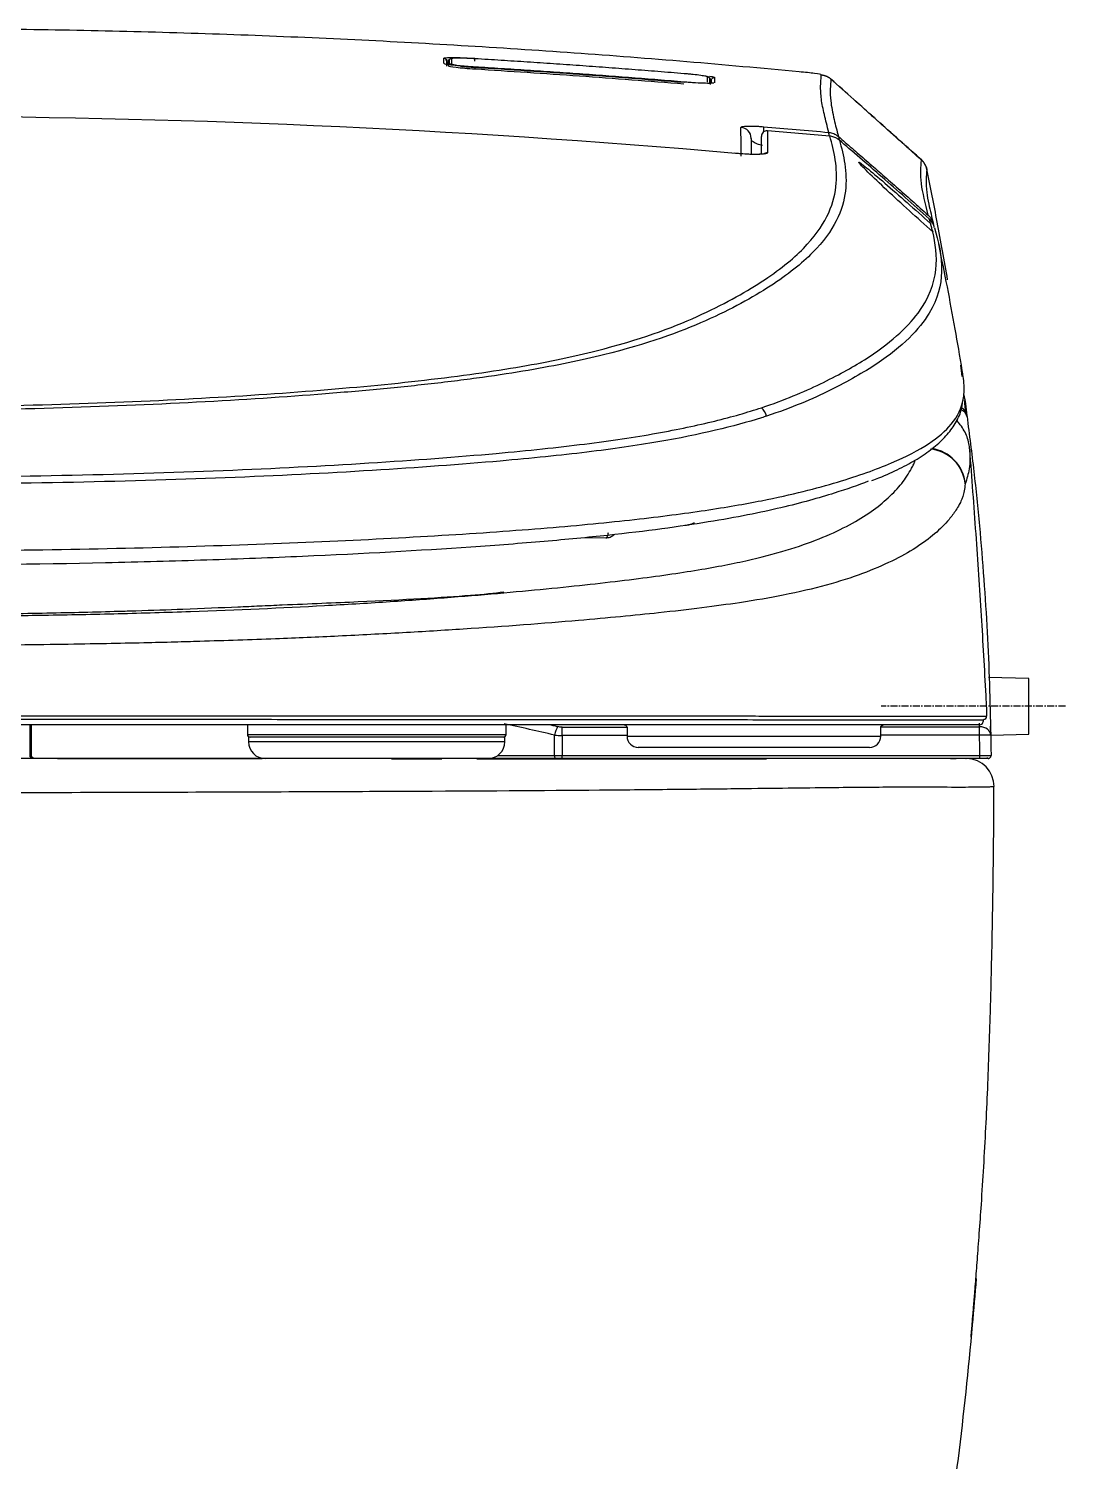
# Model space of a CAD drawing. Header units: millimetres. Extents: x -8699 to 14519, y -2727 to 7848.
# Drawn here: x 2620.3 to 2805.5, y 1058.7 to 1314.5 of the extents above; entities that cross this region are included whole.
import ezdxf

# ---------------------------------------------------------------- set-up
doc = ezdxf.new("R2010")
doc.units = ezdxf.units.MM
doc.linetypes.add('CENTER', pattern=[2, 1.25, -0.25, 0.25, -0.25])
doc.layers.add('1', color=7, linetype='Continuous', true_color=0xffffff)

msp = doc.modelspace()

# ---------------------------------------------------------------- linework, layer by layer
at = {"layer": '1', "color": 7, "linetype": 'Continuous'}
for p, q in [((2694.98, 1309.05), (2694.98, 1308.76)), ((2695.13, 1308.12), (2695.13, 1308.51)), ((2742.26, 1304.76), (2742.26, 1305.19)), ((2719.68, 1223.63), (2723.46, 1223.62)), ((2799.01, 1198.48), (2791.78, 1198.67)), ((2799.01, 1188.53), (2799.01, 1198.48)), ((2620.6, 1184.7), (2620.6, 1190.2)), ((2659.41, 1190.2), (2659.41, 1188.5)), ((2705.61, 1188.5), (2705.61, 1190.2)), ((2727.23, 1189.7), (2727.23, 1188.18)), ((2772.54, 1188.18), (2772.54, 1189.7)), ((2659.61, 1188), (2659.61, 1187.18)), ((2705.41, 1188), (2659.61, 1188)), ((2705.41, 1187.18), (2705.41, 1188)), ((2792.18, 1188.35), (2799.01, 1188.53)), ((2770.54, 1186.18), (2729.23, 1186.18)), ((2626.97, 1184.2), (2622.5, 1184.2)), ((2625.5, 1184.2), (2624.71, 1184.2)), ((2635.45, 1184.2), (2625.5, 1184.2)), ((2625.5, 1184.2), (2626.47, 1184.2)), ((2626.47, 1184.2), (2662.08, 1184.2)), ((2626.99, 1184.2), (2626.97, 1184.2)), ((2628.22, 1184.2), (2628.43, 1184.2)), ((2630.21, 1184.2), (2628.22, 1184.2)), ((2628.43, 1184.2), (2630.42, 1184.2)), ((2630.42, 1184.2), (2630.21, 1184.2)), ((2635.38, 1184.2), (2637.37, 1184.2)), ((2635.38, 1184.2), (2635.38, 1184.2)), ((2635.38, 1184.2), (2635.45, 1184.2)), ((2637.44, 1184.2), (2637.37, 1184.2)), ((2637.37, 1184.2), (2637.37, 1184.2)), ((2649.37, 1184.2), (2637.44, 1184.2)), ((2637.44, 1184.2), (2637.44, 1184.2)), ((2642.15, 1184.2), (2640.16, 1184.2)), ((2640.16, 1184.2), (2640.37, 1184.2)), ((2640.37, 1184.2), (2642.36, 1184.2)), ((2642.36, 1184.2), (2642.15, 1184.2)), ((2650.66, 1184.2), (2648.67, 1184.2)), ((2648.67, 1184.2), (2648.88, 1184.2)), ((2648.88, 1184.2), (2650.87, 1184.2)), ((2649.31, 1184.2), (2651.29, 1184.2)), ((2649.31, 1184.2), (2649.31, 1184.2)), ((2649.31, 1184.2), (2649.37, 1184.2)), ((2650.87, 1184.2), (2650.66, 1184.2)), ((2651.36, 1184.2), (2651.29, 1184.2)), ((2651.29, 1184.2), (2651.29, 1184.2)), ((2659.65, 1184.2), (2651.36, 1184.2)), ((2651.36, 1184.2), (2651.36, 1184.2)), ((2659.48, 1184.2), (2657.8, 1184.2)), ((2657.8, 1184.2), (2658.01, 1184.2)), ((2658.01, 1184.2), (2660, 1184.2)), ((2660, 1184.2), (2659.48, 1184.2)), ((2659.65, 1184.2), (2662.08, 1184.2)), ((2662.24, 1184.2), (2660.33, 1184.2)), ((2687.14, 1184.1), (2685.14, 1184.1)), ((2694.14, 1184.1), (2687.14, 1184.1)), ((2750.14, 1184.1), (2700.39, 1184.1)), ((2716.15, 1184.2), (2702.78, 1184.2)), ((2790.23, 1184.2), (2715.61, 1184.2)), ((2788.22, 1184.2), (2716.15, 1184.2)), ((2752.14, 1184.1), (2750.14, 1184.1)), ((2791.43, 1184.2), (2788.22, 1184.2))]:
    msp.add_line(p, q, dxfattribs=at)
at = {"layer": '1', "color": 8, "linetype": 'Continuous'}
for p, q in [((2695.3, 1308.85), (2695.3, 1307.9)), ((2742.14, 1304.56), (2742.14, 1305.51)), ((2620.79, 1190.2), (2620.79, 1184.7)), ((2715.62, 1189.79), (2727.22, 1189.8)), ((2772.56, 1189.85), (2790.18, 1189.86)), ((2659.41, 1188.5), (2705.61, 1188.5)), ((2705.41, 1187.18), (2659.61, 1187.18)), ((2727.23, 1188.3), (2715.62, 1188.29)), ((2727.23, 1188.18), (2772.54, 1188.18)), ((2790.18, 1188.36), (2772.54, 1188.34)), ((2620.6, 1184.7), (2620.79, 1184.7)), ((2704.12, 1184.71), (2714.28, 1184.71)), ((2715.61, 1184.71), (2790.23, 1184.71)), ((2622.5, 1184.2), (2622.5, 1184.2)), ((2626.97, 1184.2), (2626.97, 1184.2))]:
    msp.add_line(p, q, dxfattribs=at)
at = {"layer": '1', "color": 7, "linetype": 'Continuous', "extrusion": (0, 0, -1)}
for centre, start, end in [((-2726.73, 1189.7), 90, 180), ((-2773.04, 1189.7), 0, 90)]:
    msp.add_arc(centre, 0.5, start, end, dxfattribs=at)
at = {"layer": '1', "color": 7, "linetype": 'Continuous'}
for centre, radius, start, end in [((2659.91, 1188.5), 0.5, 180, 270), ((2662.61, 1187.18), 3, 180, 270), ((2702.41, 1187.18), 3, 270, 0), ((2705.11, 1188.5), 0.5, 270, 0), ((2729.23, 1188.18), 2, 180, 270), ((2770.54, 1188.18), 2, 270, 0)]:
    msp.add_arc(centre, radius, start, end, dxfattribs=at)
at = {"layer": '1', "color": 7, "linetype": 'Continuous', "extrusion": (5.52999e-06, 0, 1)}
msp.add_arc((2787.77, 1179.2, 0.01), 5, 359.7139, 88.5637, dxfattribs=at)
at = {"layer": '1', "color": 7, "linetype": 'Continuous'}
for centre, major_axis, ratio, start_param, end_param in [((2694.48, 1308.75), (0.498, 0.05), 0.998498, 6.183663, 7.697316), ((2699.98, 1308.72), (-0.03, -0.499), 0.004927, 3.194455, 4.71239), ((2747.39, 1294.91), (-2, -0.02), 0.996638, 3.140477, 4.613313), ((2752.21, 1295.29), (1, 0), 0.997777, 1.480567, 3.141593), ((2751.42, 1295.03), (0.17, 1.99), 0.077848, 5.291413, 6.202587), ((2763.06, 1294.01), (0.18, 1.99), 0.076154, 5.457656, 6.202841), ((2763.62, 1293.77), (1.3, 1.52), 0.471674, 5.668058, 6.228943), ((2595.62, 836.18), (443.55, 0), 0.827876, 1.298708, 1.302292), ((2790.09, 1191), (0, 0.8), 0.999695, 3.141593, 4.796082), ((2790.93, 1191.7), (0, 0.5), 0.999682, 3.141593, 4.79615), ((2791.73, 1184.7), (0, -0.5), 0.999998, 0.984658, 1.581858), ((2791.73, 1184.7), (0, -0.5), 0.999998, 0, 0.345067)]:
    msp.add_ellipse(centre, major_axis=major_axis, ratio=ratio, start_param=start_param, end_param=end_param, dxfattribs=at)
at = {"layer": '1', "color": 8, "linetype": 'Continuous'}
for centre, major_axis, ratio, start_param, end_param in [((2752.21, 1291.35), (-1, 0), 0.996949, 4.622245, 5.338396), ((2749.4, 1244.57), (-0.95, 2.85), 0.951883, 4.666015, 5.264382), ((2785.96, 1245.01), (1.98, 0.27), 0.767498, 0.005108, 0.980863), ((2785.94, 1245.13), (1.99, 0.2), 0.996329, 0.037766, 0.924983), ((2780.65, 1232.63), (6.95, -0.8), 0.98098, 0.204124, 1.571326), ((2780.65, 1232.63), (6.55, -2.47), 0.995853, 0.447275, 1.787462), ((2714.82, 1188.34), (-0.45, -1.95), 0.262355, 3.863487, 4.755034), ((2715.62, 1188.25), (0, 2), 0.001161, 4.729804, 5.591727), ((2790.18, 1188.32), (2, 0.04), 0.770266, 6.282543, 7.840039), ((2790.18, 1188.32), (0, -2), 0.001161, 1.588211, 2.450135), ((2790.18, 1188.32), (2, 0.04), 0.017392, 6.282776, 7.852531), ((2714.41, 1184.7), (0, 0.5), 0.265044, 1.553343, 3.141593), ((2715.61, 1184.7), (0, 0.5), 0.001144, 3.141593, 4.729805), ((2790.23, 1184.7), (0, 0.5), 0.001144, 3.141593, 4.729805), ((2621.1, 1184.4), (0, -0.2), 0.05685, 4.712389, 6.283185)]:
    msp.add_ellipse(centre, major_axis=major_axis, ratio=ratio, start_param=start_param, end_param=end_param, dxfattribs=at)
at = {"layer": '1', "color": 7, "linetype": 'Continuous'}
for points, degree, knots in [([(2757.95, 1306.81), (2751.27, 1307.43), (2737.88, 1308.65), (2717.76, 1310.19), (2697.56, 1311.52), (2677.3, 1312.61), (2656.98, 1313.46), (2636.58, 1314.07), (2616.12, 1314.45), (2602.46, 1314.49), (2595.62, 1314.52)], 3, [0, 0, 0, 0, 0.12387, 0.248032, 0.3725, 0.497291, 0.622419, 0.747903, 0.873757, 1, 1, 1, 1]), ([(2700.01, 1307.65), (2699.65, 1307.67), (2698.93, 1307.72), (2697.55, 1307.82), (2696.01, 1307.97), (2695, 1308.12), (2694.67, 1308.2), (2694.61, 1308.23), (2694.6, 1308.23)], 3, [0, 0, 0, 0, 0.141789, 0.285863, 0.570125, 0.853528, 0.996959, 1, 1, 1, 1]), ([(2694.98, 1308.75), (2694.98, 1308.59), (2694.98, 1308.44), (2694.98, 1308.13), (2694.98, 1307.97), (2694.98, 1307.81)], 3, [0, 0, 0, 0, 0.50392, 0.50392, 1, 1, 1, 1]), ([(2695.31, 1307.89), (2695.3, 1307.82), (2695.82, 1307.72), (2697.58, 1307.51), (2698.81, 1307.4), (2700.06, 1307.33)], 3, [0, 0, 0, 0, 0.5, 0.5, 1, 1, 1, 1]), ([(2700.07, 1309.14), (2699.8, 1309.16), (2699.26, 1309.19), (2698.21, 1309.23), (2697.03, 1309.26), (2696.27, 1309.24), (2695.93, 1309.2), (2695.9, 1309.18), (2695.89, 1309.16)], 3, [0, 0, 0, 0, 0.12332, 0.249054, 0.499672, 0.749896, 0.87584, 1, 1, 1, 1]), ([(2695.89, 1308.21), (2695.9, 1308.19), (2695.93, 1308.16), (2696.27, 1308.08), (2697.03, 1307.97), (2698.21, 1307.85), (2699.26, 1307.77), (2699.81, 1307.73), (2700.08, 1307.72)], 3, [0, 0, 0, 0, 0.1232, 0.249349, 0.499665, 0.749508, 0.875842, 1, 1, 1, 1]), ([(2742.75, 1304.8), (2742.74, 1304.8), (2742.68, 1304.78), (2742.34, 1304.75), (2741.34, 1304.74), (2739.79, 1304.81), (2738.42, 1304.9), (2737.7, 1304.96), (2737.34, 1304.98)], 3, [0, 0, 0, 0, 0.00347, 0.147436, 0.431364, 0.714648, 0.85807, 1, 1, 1, 1]), ([(2741.61, 1305.9), (2741.59, 1305.92), (2741.56, 1305.95), (2741.22, 1306.03), (2740.46, 1306.16), (2739.28, 1306.3), (2738.23, 1306.41), (2737.68, 1306.45), (2737.41, 1306.48)], 3, [0, 0, 0, 0, 0.123305, 0.249447, 0.49967, 0.749478, 0.875791, 1, 1, 1, 1]), ([(2742.3, 1305.3), (2742.3, 1305.36), (2742.31, 1305.41), (2742.35, 1305.52), (2742.38, 1305.57), (2742.45, 1305.66), (2742.49, 1305.7), (2742.58, 1305.75), (2742.64, 1305.78), (2742.72, 1305.8), (2742.75, 1305.8), (2742.8, 1305.8), (2742.82, 1305.8), (2742.84, 1305.8)], 3, [0, 0, 0, 0, 0.203838, 0.203838, 0.407677, 0.407677, 0.611515, 0.611515, 0.815354, 0.815354, 0.920682, 0.920682, 1, 1, 1, 1]), ([(2742.3, 1304.76), (2742.3, 1304.79), (2742.3, 1304.81), (2742.3, 1304.99), (2742.3, 1305.15), (2742.3, 1305.3)], 3, [0, 0, 0, 0, 0.1347, 0.1347, 1, 1, 1, 1]), ([(2761.92, 1306.27), (2761.92, 1306.32), (2761.46, 1306.41), (2759.97, 1306.61), (2758.99, 1306.72), (2757.95, 1306.81)], 3, [0, 0, 0, 0, 0.5, 0.5, 1, 1, 1, 1]), ([(2779.88, 1291.04), (2778.58, 1292.18), (2775.97, 1294.5), (2770.45, 1299.42), (2766.33, 1303.11), (2763.54, 1305.62)], 3, [0, 0, 0, 0, 0.251182, 0.498276, 1, 1, 1, 1]), ([(2779.82, 1291.02), (2779.14, 1291.63), (2778.34, 1292.35), (2777.41, 1293.19), (2776.74, 1293.78), (2774.84, 1295.48), (2772.51, 1297.57), (2769.81, 1299.99), (2767.11, 1302.41), (2764.99, 1304.31), (2763.64, 1305.52)], 3, [0, 0, 0, 0, 0.126179, 0.147851, 0.174122, 0.248823, 0.499995, 0.606753, 0.74895, 1, 1, 1, 1]), ([(2765.14, 1294.59), (2765.06, 1294.66), (2764.98, 1294.73), (2764.67, 1294.94), (2764.42, 1295.07), (2763.92, 1295.25), (2763.68, 1295.3), (2763.43, 1295.32)], 3, [0, 0, 0, 0, 0.169363, 0.169363, 0.611484, 0.611484, 1, 1, 1, 1]), ([(2781.18, 1280.57), (2778.32, 1283.12), (2775.48, 1285.63), (2770.07, 1290.37), (2767.44, 1292.64), (2765.14, 1294.59)], 3, [0, 0, 0, 0, 0.5, 0.5, 1, 1, 1, 1]), ([(2751.68, 1292.15), (2751.7, 1292.16), (2751.74, 1292.17), (2751.64, 1292.14), (2751.14, 1292.08), (2750.13, 1292.05), (2748.71, 1292.09), (2747.43, 1292.17), (2746.7, 1292.24), (2746.49, 1292.26)], 3, [0, 0, 0, 0, 0.043894, 0.153112, 0.339707, 0.568124, 0.755475, 0.928296, 1, 1, 1, 1]), ([(2784.48, 1269.65), (2783.9, 1273.1), (2782.72, 1279.7), (2781.39, 1286.26), (2780.76, 1289.4)], 3, [0, 0, 0, 0, 0.522237, 1, 1, 1, 1]), ([(2782.11, 1278.95), (2782.1, 1279.03), (2782.08, 1279.11), (2781.99, 1279.41), (2781.89, 1279.63), (2781.62, 1280.1), (2781.42, 1280.36), (2781.18, 1280.57)], 3, [0, 0, 0, 0, 0.132905, 0.132905, 0.497845, 0.497845, 1, 1, 1, 1]), ([(2787.25, 1252.43), (2787.2, 1252.78), (2786.74, 1255.78), (2785.77, 1261.26), (2784.42, 1268.59), (2783.41, 1273.58), (2782.88, 1276.08)], 3, [0, 0, 0, 0, 0.037052, 0.326778, 0.652897, 1, 1, 1, 1]), ([(2787.27, 1248.3), (2787.43, 1249.15), (2787.47, 1249.99), (2787.4, 1251.36), (2787.35, 1251.89), (2787.26, 1252.41)], 3, [0, 0, 0, 0, 0.617321, 0.617321, 1, 1, 1, 1]), ([(2787.39, 1249.12), (2787.48, 1248.58), (2787.7, 1247.34), (2787.84, 1246.11), (2787.93, 1245.4)], 3, [0, 0, 0, 0, 0.432191, 1, 1, 1, 1]), ([(2770.95, 1233.83), (2771.39, 1233.99), (2773.24, 1234.69), (2775.98, 1235.96), (2779.18, 1237.69), (2781.85, 1239.54), (2784.07, 1241.54), (2785.76, 1243.72), (2786.78, 1245.78), (2787.09, 1247.08), (2787.16, 1247.59)], 3, [0, 0, 0, 0, 0.038394, 0.168585, 0.301893, 0.44124, 0.587303, 0.73999, 0.89788, 1, 1, 1, 1]), ([(2787.79, 1245.53), (2787.79, 1245.58), (2787.74, 1245.95), (2787.67, 1246.53), (2787.59, 1247.32), (2787.53, 1247.82), (2787.5, 1248.09)], 3, [0, 0, 0, 0, 0.026698, 0.225595, 0.549926, 1, 1, 1, 1]), ([(2788.45, 1239.31), (2788.4, 1239.69), (2788.31, 1240.47), (2787.87, 1241.98), (2787.12, 1243.38), (2786.3, 1244.3), (2786.04, 1244.55)], 3, [0, 0, 0, 0, 0.207045, 0.420805, 0.838061, 1, 1, 1, 1]), ([(2787.93, 1245.4), (2787.93, 1245.4), (2787.93, 1245.39), (2787.93, 1245.35), (2787.94, 1245.32), (2787.94, 1245.29)], 3, [0, 0, 0, 0, 0.44578, 0.44578, 1, 1, 1, 1]), ([(2787.94, 1245.29), (2788.36, 1242.01), (2789.2, 1235.5), (2790.18, 1225.8), (2790.97, 1216.23), (2791.56, 1206.81), (2791.98, 1197.53), (2792.11, 1191.4), (2792.18, 1188.36)], 3, [0, 0, 0, 0, 0.173113, 0.343673, 0.511659, 0.677052, 0.839839, 1, 1, 1, 1]), ([(2791.34, 1195.42), (2791.08, 1200.18), (2790.55, 1209.82), (2789.56, 1224.44), (2788.82, 1234.31), (2788.45, 1239.31)], 3, [0, 0, 0, 0, 0.325133, 0.658469, 1, 1, 1, 1]), ([(2770.31, 1233.7), (2768.49, 1232.99), (2766.46, 1232.28), (2761.46, 1230.7), (2758.37, 1229.83), (2751.06, 1228.11), (2746.83, 1227.26), (2736.61, 1225.59), (2730.71, 1224.79), (2720.23, 1223.66), (2716.47, 1223.3), (2708.32, 1222.59), (2703.93, 1222.26), (2690.19, 1221.31), (2680.17, 1220.75), (2663.78, 1220.03), (2658.04, 1219.81), (2646.26, 1219.43), (2640.25, 1219.26), (2621.78, 1218.85), (2608.76, 1218.69), (2595.64, 1218.69)], 3, [0, 0, 0, 0, 0.102907, 0.102907, 0.231063, 0.231063, 0.359219, 0.359219, 0.487376, 0.487376, 0.551454, 0.551454, 0.615532, 0.615532, 0.743688, 0.743688, 0.807766, 0.807766, 0.871844, 0.871844, 1, 1, 1, 1]), ([(2737.53, 1225.85), (2737.53, 1225.85), (2737.53, 1225.85), (2737.75, 1225.86), (2737.97, 1225.88), (2738.18, 1225.92)], 3, [0, 0, 0, 0, 0.01704, 0.01704, 1, 1, 1, 1]), ([(2738.18, 1225.95), (2738.31, 1225.96), (2738.69, 1226.02), (2739.05, 1226.17), (2739.28, 1226.3)], 3, [0, 0, 0, 0, 0.341589, 1, 1, 1, 1]), ([(2723.42, 1223.62), (2723.42, 1223.62), (2723.42, 1223.62), (2723.44, 1223.62), (2723.45, 1223.62), (2723.46, 1223.62)], 3, [0, 0, 0, 0, 0.057864, 0.057864, 1, 1, 1, 1]), ([(2705.22, 1213.89), (2703.58, 1213.68), (2697.26, 1213.04), (2685.73, 1212.42), (2672.79, 1211.87), (2666.86, 1211.62), (2661.83, 1211.4), (2656.24, 1211.15), (2648.98, 1210.85), (2642.42, 1210.62), (2639.5, 1210.53)], 3, [0, 0, 0, 0, 0.173401, 0.549845, 0.644539, 0.739923, 0.790942, 0.834501, 0.929566, 1, 1, 1, 1]), ([(2791.43, 1191.75), (2791.44, 1191.76), (2791.46, 1191.78), (2791.48, 1192.03), (2791.48, 1192.62), (2791.44, 1193.59), (2791.39, 1194.56), (2791.36, 1195.13), (2791.34, 1195.42)], 3, [0, 0, 0, 0, 0.124907, 0.25039, 0.499639, 0.749061, 0.874627, 1, 1, 1, 1]), ([(2790.09, 1190.2), (2789.4, 1190.2), (2787.22, 1190.2), (2785.03, 1190.2), (2781.39, 1190.2), (2777.51, 1190.2), (2771.88, 1190.2), (2768.8, 1190.2), (2765.5, 1190.2), (2761.82, 1190.2), (2757.69, 1190.2), (2753.1, 1190.2), (2747.89, 1190.2), (2742.12, 1190.2), (2735.36, 1190.2), (2728.1, 1190.2), (2719.63, 1190.2), (2710.77, 1190.2), (2700.16, 1190.2), (2689.57, 1190.2), (2677.63, 1190.2), (2665.42, 1190.2), (2652.3, 1190.2), (2638.65, 1190.2), (2624.71, 1190.2), (2617.5, 1190.2), (2610.32, 1190.2), (2602.9, 1190.2), (2595.65, 1190.2)], 2, [0, 0, 0, 0.125, 0.125, 0.25, 0.25, 0.375, 0.375, 0.4375, 0.4375, 0.5, 0.5, 0.5625, 0.5625, 0.625, 0.625, 0.6875, 0.6875, 0.75, 0.75, 0.8125, 0.8125, 0.875, 0.875, 0.9375, 0.9375, 0.96875, 0.96875, 1, 1, 1]), ([(2715.62, 1189.79), (2715.61, 1189.79), (2715.61, 1189.79), (2715.34, 1189.79), (2715.07, 1189.82), (2714.82, 1189.88)], 3, [0, 0, 0, 0, 0.011269, 0.011269, 1, 1, 1, 1]), ([(2621.1, 1184.2), (2621.08, 1184.2), (2621.06, 1184.21), (2620.98, 1184.21), (2620.92, 1184.23), (2620.84, 1184.27), (2620.81, 1184.29), (2620.74, 1184.35), (2620.7, 1184.39), (2620.64, 1184.49), (2620.62, 1184.54), (2620.6, 1184.63), (2620.6, 1184.67), (2620.6, 1184.7)], 3, [0, 0, 0, 0, 0.079764, 0.079764, 0.295446, 0.295446, 0.429773, 0.429773, 0.644884, 0.644884, 0.860075, 0.860075, 1, 1, 1, 1]), ([(2791.9, 1184.23), (2791.95, 1184.25), (2792.04, 1184.3), (2792.15, 1184.42), (2792.2, 1184.56), (2792.2, 1184.66), (2792.19, 1184.71)], 3, [0, 0, 0, 0, 0.248413, 0.504736, 0.758322, 1, 1, 1, 1]), ([(2787.76, 1184.2), (2787.77, 1184.2), (2787.77, 1184.2), (2787.76, 1184.2), (2787.77, 1184.2), (2787.78, 1184.2), (2787.82, 1184.2), (2787.58, 1184.2), (2787.41, 1184.2), (2787.1, 1184.2), (2786.87, 1184.2), (2785.88, 1184.2), (2784.93, 1184.2), (2780.98, 1184.2), (2776.92, 1184.2), (2767.67, 1184.2), (2764.12, 1184.2), (2755.55, 1184.2), (2750.5, 1184.2), (2740.97, 1184.2), (2737.46, 1184.2), (2729.62, 1184.2), (2725.25, 1184.2), (2710.81, 1184.2), (2699.53, 1184.2), (2680.07, 1184.2), (2673.21, 1184.2), (2659.05, 1184.2), (2651.7, 1184.2), (2636.41, 1184.2), (2628.39, 1184.2), (2612.17, 1184.2), (2603.96, 1184.2), (2595.62, 1184.2)], 3, [0, 0, 0, 0, 0.25, 0.25, 0.3125, 0.3125, 0.375, 0.375, 0.40625, 0.40625, 0.4375, 0.4375, 0.5, 0.5, 0.625, 0.625, 0.6875, 0.6875, 0.75, 0.75, 0.78125, 0.78125, 0.8125, 0.8125, 0.875, 0.875, 0.90625, 0.90625, 0.9375, 0.9375, 0.96875, 0.96875, 1, 1, 1, 1]), ([(2622.5, 1184.2), (2622.5, 1184.2), (2622.48, 1184.2), (2622.43, 1184.2), (2622.39, 1184.2), (2622.29, 1184.2), (2622.23, 1184.2), (2622.1, 1184.2), (2622.03, 1184.2), (2621.91, 1184.2), (2621.88, 1184.2), (2621.84, 1184.2)], 3, [0, 0, 0, 0, 0.223155, 0.223155, 0.446844, 0.446844, 0.670396, 0.670396, 0.893652, 0.893652, 1, 1, 1, 1]), ([(2784.98, 1184.2), (2785.09, 1184.2), (2785.2, 1184.2), (2785.41, 1184.2), (2785.51, 1184.2), (2785.69, 1184.2), (2785.77, 1184.2), (2785.88, 1184.2), (2785.93, 1184.2), (2785.97, 1184.2), (2785.98, 1184.2), (2785.98, 1184.2)], 3, [0, 0, 0, 0, 0.214883, 0.214883, 0.429772, 0.429772, 0.644572, 0.644572, 0.859181, 0.859181, 1, 1, 1, 1]), ([(2791.6, 1184.3), (2791.6, 1184.3), (2791.61, 1184.31), (2791.62, 1184.32), (2791.62, 1184.33)], 3, [0, 0, 0, 0, 0.000082, 1, 1, 1, 1]), ([(2791.62, 1184.33), (2791.62, 1184.33), (2791.63, 1184.34), (2791.63, 1184.35), (2791.63, 1184.36), (2791.63, 1184.36)], 3, [0, 0, 0, 0, 0.138709, 0.990245, 1, 1, 1, 1]), ([(2788.69, 1080.88), (2788.69, 1080.88), (2788.69, 1080.89), (2788.69, 1081.09), (2788.75, 1081.83), (2788.86, 1083.07), (2789.01, 1084.85), (2789.21, 1087.21), (2789.42, 1089.88), (2789.63, 1092.54), (2789.79, 1094.62), (2789.96, 1096.95), (2790.21, 1100.33), (2790.56, 1105.31), (2790.95, 1111.5), (2791.32, 1118.19), (2791.63, 1125.07), (2791.9, 1131.98), (2792.16, 1140.15), (2792.4, 1149.69), (2792.6, 1160.49), (2792.71, 1170.27), (2792.75, 1176.47), (2792.76, 1179.17)], 3, [0, 0, 0, 0, 0.021484, 0.123338, 0.21459, 0.29439, 0.361982, 0.416834, 0.459041, 0.475941, 0.490726, 0.504444, 0.518289, 0.548946, 0.591982, 0.638557, 0.68387, 0.726176, 0.766221, 0.829769, 0.891409, 0.952485, 1, 1, 1, 1]), ([(2792.77, 1179.17), (2792.79, 1179.18), (2792.78, 1179.18), (2792.77, 1179.18), (2792.76, 1179.18), (2792.76, 1179.18), (2792.77, 1179.18), (2792.76, 1179.18)], 3, [0, 0, 0, 0, 0.09693, 0.09693, 0.277544, 0.277544, 1, 1, 1, 1]), ([(2789.58, 1091.31), (2789.36, 1088.55), (2789.13, 1085.8), (2787.45, 1067.1), (2785.5, 1051.21), (2780.41, 1019.61), (2777.35, 1003.88), (2774.06, 988.18)], 3, [0, 0, 0, 0, 0.079358, 0.079358, 0.539679, 0.539679, 1, 1, 1, 1])]:
    msp.add_open_spline(points, degree=degree, knots=knots, dxfattribs=at)
at = {"layer": '1', "color": 8, "linetype": 'Continuous'}
for points, knots in [([(2694.51, 1309.25), (2694.53, 1309.26), (2694.57, 1309.3), (2695.01, 1309.35), (2696.01, 1309.37), (2697.56, 1309.34), (2698.93, 1309.28), (2699.65, 1309.24), (2700.01, 1309.22)], [0, 0, 0, 0, 0.124504, 0.251174, 0.50074, 0.749455, 0.875457, 1, 1, 1, 1]), ([(2694.51, 1308.29), (2694.51, 1308.46), (2694.51, 1308.62), (2694.51, 1308.94), (2694.51, 1309.09), (2694.51, 1309.25)], [0, 0, 0, 0, 0.501572, 0.501572, 1, 1, 1, 1]), ([(2700.06, 1307.33), (2706.28, 1306.93), (2718.73, 1306.14), (2731.16, 1305.16), (2737.39, 1304.67)], [0, 0, 0, 0, 0.499491, 1, 1, 1, 1]), ([(2737.41, 1304.89), (2731.19, 1305.38), (2718.75, 1306.37), (2706.3, 1307.16), (2700.07, 1307.55)], [0, 0, 0, 0, 0.500152, 1, 1, 1, 1]), ([(2741.93, 1306.04), (2742.12, 1306.01), (2742.46, 1305.95), (2742.79, 1305.86), (2742.83, 1305.82), (2742.84, 1305.8)], [0, 0, 0, 0, 0.325917, 0.66534, 1, 1, 1, 1]), ([(2742.84, 1305.8), (2742.84, 1305.65), (2742.84, 1305.49), (2742.84, 1305.17), (2742.84, 1305.01), (2742.84, 1304.85)], [0, 0, 0, 0, 0.497551, 0.497551, 1, 1, 1, 1]), ([(2763.25, 1295.99), (2763.11, 1296.54), (2762.84, 1297.64), (2762.33, 1299.69), (2761.95, 1301.55), (2761.81, 1303.2), (2761.79, 1304.33), (2761.84, 1305.37), (2761.9, 1305.97), (2761.92, 1306.27)], [0, 0, 0, 0, 0.125004, 0.250007, 0.500009, 0.625007, 0.750003, 0.874999, 1, 1, 1, 1]), ([(2763.64, 1305.52), (2763.54, 1304.45), (2763.38, 1302.29), (2764.1, 1298.61), (2764.7, 1296.32), (2764.96, 1295.26)], [0, 0, 0, 0, 0.459376, 0.762789, 1, 1, 1, 1]), ([(2747.56, 1296.89), (2747.58, 1296.93), (2747.62, 1297), (2747.94, 1297.07), (2748.43, 1297.12), (2749.06, 1297.13), (2749.8, 1297.12), (2750.65, 1297.08), (2751.28, 1297.04), (2751.6, 1297.01)], [0, 0, 0, 0, 0.176518, 0.341414, 0.500221, 0.628475, 0.752007, 0.878887, 1, 1, 1, 1]), ([(2691.06, 1251.76), (2697.55, 1252.5), (2703.26, 1253.32), (2713.37, 1255.07), (2717.8, 1256.02), (2729.51, 1258.97), (2735.11, 1261.04), (2744.35, 1265.2), (2748.06, 1267.27), (2754.33, 1271.33), (2756.81, 1273.34), (2762.56, 1279.18), (2764.12, 1282.88), (2764.91, 1289.66), (2764.19, 1292.72), (2763.43, 1295.32)], [0, 0, 0, 0, 0.0625, 0.0625, 0.125, 0.125, 0.25, 0.25, 0.375, 0.375, 0.5, 0.5, 0.75, 0.75, 1, 1, 1, 1]), ([(2765.14, 1294.59), (2765.9, 1291.98), (2766.62, 1288.92), (2765.81, 1282.13), (2764.24, 1278.42), (2758.44, 1272.58), (2755.93, 1270.57), (2749.62, 1266.51), (2745.89, 1264.44), (2736.57, 1260.29), (2730.91, 1258.23), (2719.11, 1255.3), (2714.64, 1254.37), (2707.01, 1253.06), (2704.3, 1252.65), (2699.97, 1252.04), (2698.49, 1251.85), (2695.42, 1251.46), (2693.81, 1251.27), (2692.21, 1251.09)], [0, 0, 0, 0, 0.25, 0.25, 0.5, 0.5, 0.625, 0.625, 0.75, 0.75, 0.875, 0.875, 0.9375, 0.9375, 0.96875, 0.96875, 0.984375, 0.984375, 1, 1, 1, 1]), ([(2747.62, 1291.73), (2747.61, 1292.64), (2747.59, 1294.45), (2747.57, 1296.08), (2747.56, 1296.89)], [0, 0, 0, 0, 0.502057, 1, 1, 1, 1]), ([(2751.42, 1293.66), (2751.26, 1293.69), (2750.92, 1293.76), (2750.46, 1293.91), (2750.05, 1294.09), (2749.74, 1294.29), (2749.6, 1294.44), (2749.55, 1294.51)], [0, 0, 0, 0, 0.138382, 0.307472, 0.511329, 0.750606, 1, 1, 1, 1]), ([(2752.3, 1296.28), (2752.3, 1296.26), (2752.3, 1296.23), (2752.3, 1296.02), (2752.3, 1295.84), (2752.3, 1294.93), (2752.3, 1294.16), (2752.3, 1293.02), (2752.3, 1292.69), (2752.3, 1292.34)], [0, 0, 0, 0, 0.022953, 0.022953, 0.169911, 0.169911, 0.75775, 0.75775, 1, 1, 1, 1]), ([(2763.25, 1295.99), (2763.55, 1295.94), (2764.19, 1295.83), (2764.69, 1295.45), (2764.96, 1295.26)], [0, 0, 0, 0, 0.480969, 1, 1, 1, 1]), ([(2764.96, 1295.26), (2765.77, 1294.56), (2767.4, 1293.17), (2769.95, 1290.96), (2772.59, 1288.66), (2775.32, 1286.26), (2778.15, 1283.77), (2780.06, 1282.06), (2781.03, 1281.2)], [0, 0, 0, 0, 0.160808, 0.322871, 0.487034, 0.654107, 0.824856, 1, 1, 1, 1]), ([(2752.3, 1292.34), (2752.3, 1292.2), (2751.9, 1292.1), (2750.48, 1292.05), (2749.87, 1292.05), (2748.38, 1292.1), (2747.51, 1292.16), (2746.62, 1292.24)], [0, 0, 0, 0, 0.5, 0.5, 0.75, 0.75, 1, 1, 1, 1]), ([(2781.81, 1278.26), (2780.41, 1279.51), (2779.02, 1280.75), (2776.28, 1283.24), (2774.91, 1284.5), (2772.38, 1286.85), (2771.19, 1287.97), (2769.31, 1289.81), (2768.67, 1290.48), (2768.56, 1290.79), (2769.12, 1290.39), (2770.87, 1288.97), (2772.04, 1287.99), (2774.52, 1285.85), (2775.88, 1284.66), (2778.61, 1282.25), (2780.02, 1281), (2781.42, 1279.74)], [0, 0, 0, 0, 0.125, 0.125, 0.25, 0.25, 0.375, 0.375, 0.5, 0.5, 0.625, 0.625, 0.75, 0.75, 0.875, 0.875, 1, 1, 1, 1]), ([(2781.03, 1281.2), (2780.51, 1283.32), (2780.01, 1285.23), (2779.62, 1288.51), (2779.72, 1289.89), (2779.82, 1291.02)], [0, 0, 0, 0, 0.5, 0.5, 1, 1, 1, 1]), ([(2780.76, 1289.4), (2780.65, 1288.27), (2780.55, 1286.9), (2780.84, 1284.61), (2780.96, 1283.92), (2781.12, 1283.19)], [0, 0, 0, 0, 0.716753, 0.716753, 1, 1, 1, 1]), ([(2781.42, 1279.74), (2781.37, 1279.91), (2781.33, 1280.08), (2781.24, 1280.35), (2781.21, 1280.46), (2781.18, 1280.57)], [0, 0, 0, 0, 0.60519, 0.60519, 1, 1, 1, 1]), ([(2781.42, 1279.74), (2781.43, 1279.73), (2781.43, 1279.7), (2781.45, 1279.66), (2781.46, 1279.62), (2781.46, 1279.6), (2781.47, 1279.59)], [0, 0, 0, 0, 0.27, 0.54, 0.81, 1, 1, 1, 1]), ([(2781.77, 1278.42), (2781.74, 1278.54), (2781.68, 1278.78), (2781.59, 1279.13), (2781.52, 1279.4), (2781.48, 1279.55), (2781.47, 1279.59)], [0, 0, 0, 0, 0.299982, 0.599963, 0.899945, 1, 1, 1, 1]), ([(2751.21, 1246.83), (2755.37, 1248.2), (2758.76, 1249.63), (2764.75, 1252.54), (2767.36, 1253.98), (2774.12, 1258.27), (2777.21, 1261.05), (2783.19, 1269.13), (2782.81, 1274.14), (2781.81, 1278.26)], [0, 0, 0, 0, 0.125, 0.125, 0.25, 0.25, 0.5, 0.5, 1, 1, 1, 1]), ([(2781.77, 1278.42), (2781.78, 1278.41), (2781.78, 1278.38), (2781.79, 1278.34), (2781.8, 1278.3), (2781.81, 1278.27), (2781.81, 1278.26)], [0, 0, 0, 0, 0.27, 0.54, 0.81, 1, 1, 1, 1]), ([(2783.41, 1271.1), (2783.33, 1268.77), (2782.73, 1266.29), (2779.44, 1260.8), (2776.46, 1257.78), (2769.48, 1253.12), (2766.72, 1251.55), (2760.32, 1248.38), (2756.68, 1246.81), (2752.15, 1245.34)], [0, 0, 0, 0, 0.308085, 0.308085, 0.654043, 0.654043, 0.827021, 0.827021, 1, 1, 1, 1]), ([(2595.64, 1246.97), (2604.85, 1246.97), (2614.03, 1247.12), (2631.61, 1247.61), (2640.05, 1247.95), (2656.34, 1248.81), (2663.98, 1249.3), (2678.25, 1250.43), (2684.91, 1251.05), (2691.06, 1251.76)], [0, 0, 0, 0, 0.25, 0.25, 0.5, 0.5, 0.75, 0.75, 1, 1, 1, 1]), ([(2692.21, 1251.09), (2690.67, 1250.92), (2689.06, 1250.74), (2685.82, 1250.41), (2684.17, 1250.25), (2679.12, 1249.78), (2675.63, 1249.48), (2664.79, 1248.64), (2657.06, 1248.14), (2640.57, 1247.29), (2632.03, 1246.95), (2614.25, 1246.46), (2604.96, 1246.32), (2595.64, 1246.32)], [0, 0, 0, 0, 0.0625, 0.0625, 0.125, 0.125, 0.25, 0.25, 0.5, 0.5, 0.75, 0.75, 1, 1, 1, 1]), ([(2703.85, 1238.68), (2709.6, 1239.19), (2714.86, 1239.75), (2724.36, 1240.94), (2728.62, 1241.58), (2736.34, 1242.96), (2739.8, 1243.69), (2745.98, 1245.21), (2748.73, 1246.01), (2751.21, 1246.83)], [0, 0, 0, 0, 0.25, 0.25, 0.5, 0.5, 0.75, 0.75, 1, 1, 1, 1]), ([(2751.21, 1230.23), (2756.74, 1231.32), (2761.07, 1232.43), (2768.56, 1234.68), (2771.75, 1235.82), (2779.82, 1239.25), (2783.17, 1241.55), (2786.33, 1245.34), (2786.98, 1246.82), (2787.27, 1248.3)], [0, 0, 0, 0, 0.189592, 0.189592, 0.379184, 0.379184, 0.758368, 0.758368, 1, 1, 1, 1]), ([(2751.21, 1245.03), (2746.31, 1243.49), (2740.4, 1242.04), (2728.91, 1240.07), (2724.7, 1239.46), (2715.35, 1238.33), (2710.19, 1237.8), (2704.59, 1237.31)], [0, 0, 0, 0, 0.5, 0.5, 0.75, 0.75, 1, 1, 1, 1]), ([(2595.64, 1234.46), (2605.91, 1234.46), (2616.31, 1234.57), (2636.22, 1234.96), (2645.81, 1235.25), (2664.33, 1236.01), (2672.98, 1236.46), (2689.24, 1237.47), (2696.87, 1238.05), (2703.85, 1238.68)], [0, 0, 0, 0, 0.25, 0.25, 0.5, 0.5, 0.75, 0.75, 1, 1, 1, 1]), ([(2788.45, 1239.31), (2788.47, 1238.17), (2788.52, 1236.13), (2787.9, 1234.12), (2787.62, 1233.23)], [0, 0, 0, 0, 0.55854, 1, 1, 1, 1]), ([(2704.59, 1237.31), (2697.56, 1236.69), (2689.88, 1236.13), (2673.51, 1235.12), (2664.8, 1234.68), (2646.15, 1233.94), (2636.5, 1233.66), (2616.45, 1233.27), (2605.98, 1233.17), (2595.64, 1233.16)], [0, 0, 0, 0, 0.25, 0.25, 0.5, 0.5, 0.75, 0.75, 1, 1, 1, 1]), ([(2595.65, 1209.57), (2597.45, 1209.57), (2601.07, 1209.57), (2606.52, 1209.6), (2612.01, 1209.64), (2617.54, 1209.71), (2623.46, 1209.8), (2629.76, 1209.91), (2638.57, 1210.12), (2653.56, 1210.56), (2669.64, 1211.28), (2684.35, 1212.16), (2698.12, 1213.14), (2713.39, 1214.49), (2728.11, 1216.12), (2739.72, 1217.75), (2748.75, 1219.48), (2755.87, 1221.35), (2763.63, 1224.07), (2769.45, 1227.16), (2773.67, 1230.44), (2775.7, 1232.55), (2777.02, 1234.3), (2777.72, 1235.42), (2778.24, 1236.34), (2778.5, 1236.89), (2778.62, 1237.21), (2778.64, 1237.26)], [0, 0, 0, 0, 0.012595, 0.025315, 0.038187, 0.051241, 0.064504, 0.080519, 0.096818, 0.129203, 0.193503, 0.225844, 0.258218, 0.322536, 0.387164, 0.451255, 0.515514, 0.580014, 0.644268, 0.772539, 0.835682, 0.900992, 0.931941, 0.965367, 0.982708, 0.997556, 1, 1, 1, 1]), ([(2787.62, 1233.23), (2787.56, 1232.79), (2787.45, 1231.94), (2787.22, 1231.01), (2786.92, 1230.25), (2786.52, 1229.44), (2785.83, 1228.3), (2784.53, 1226.55), (2782.3, 1224.31), (2777.81, 1220.99), (2771.48, 1217.85), (2763.12, 1215.14), (2755.89, 1213.43), (2746.42, 1211.8), (2734.65, 1210.32), (2718.2, 1208.75), (2702.24, 1207.53), (2687.28, 1206.63), (2676.04, 1206.04), (2663.95, 1205.52), (2654.07, 1205.19), (2646.13, 1204.96), (2640.6, 1204.82), (2633.93, 1204.68), (2626.08, 1204.55), (2617.02, 1204.43), (2606.75, 1204.34), (2599.47, 1204.33), (2595.65, 1204.33)], [0, 0, 0, 0, 0.015706, 0.031136, 0.043803, 0.062375, 0.085937, 0.12491, 0.187284, 0.249645, 0.374196, 0.437959, 0.499268, 0.550151, 0.623904, 0.681395, 0.749153, 0.780636, 0.812, 0.841111, 0.874443, 0.885069, 0.898133, 0.913634, 0.931571, 0.951946, 0.974755, 1, 1, 1, 1]), ([(2595.64, 1221.27), (2604.84, 1221.27), (2614.02, 1221.35), (2631.78, 1221.61), (2640.38, 1221.81), (2657.06, 1222.3), (2665.16, 1222.6), (2680.29, 1223.26), (2687.42, 1223.64), (2700.83, 1224.45), (2707.16, 1224.9), (2718.72, 1225.85), (2723.9, 1226.35), (2733.23, 1227.4), (2737.4, 1227.94), (2744.91, 1229.07), (2748.24, 1229.64), (2751.21, 1230.23)], [0, 0, 0, 0, 0.125, 0.125, 0.25, 0.25, 0.375, 0.375, 0.5, 0.5, 0.625, 0.625, 0.75, 0.75, 0.875, 0.875, 1, 1, 1, 1]), ([(2738.18, 1225.92), (2738.2, 1225.92), (2738.22, 1225.92), (2738.27, 1225.94), (2738.31, 1225.94), (2738.5, 1225.99), (2738.65, 1226.04), (2738.96, 1226.16), (2739.12, 1226.24), (2739.28, 1226.32)], [0, 0, 0, 0, 0.048148, 0.048148, 0.148284, 0.148284, 0.546502, 0.546502, 1, 1, 1, 1]), ([(2723.42, 1223.62), (2723.42, 1223.62), (2723.43, 1223.62), (2723.48, 1223.62), (2723.54, 1223.62), (2723.87, 1223.63), (2724.15, 1223.7), (2724.58, 1223.92), (2724.74, 1224.03), (2724.9, 1224.16)], [0, 0, 0, 0, 0.005723, 0.005723, 0.106957, 0.106957, 0.644566, 0.644566, 1, 1, 1, 1]), ([(2723.46, 1223.62), (2723.46, 1223.62), (2723.46, 1223.62), (2723.54, 1223.62), (2723.61, 1223.68), (2723.74, 1223.91), (2723.79, 1224.07), (2723.86, 1224.35), (2723.88, 1224.44), (2723.9, 1224.54)], [0, 0, 0, 0, 0.006532, 0.006532, 0.442275, 0.442275, 0.831377, 0.831377, 1, 1, 1, 1]), ([(2639.5, 1210.53), (2638.48, 1210.5), (2633.43, 1210.34), (2625.86, 1210.16), (2616.84, 1210), (2609.89, 1209.91), (2602.81, 1209.86), (2598.04, 1209.85), (2595.65, 1209.85)], [0, 0, 0, 0, 0.078776, 0.384479, 0.538454, 0.691546, 0.844987, 1, 1, 1, 1]), ([(2595.65, 1191.83), (2597.44, 1191.83), (2601.13, 1191.83), (2606.83, 1191.83), (2612.85, 1191.83), (2619.17, 1191.82), (2625.77, 1191.82), (2632.63, 1191.82), (2639.71, 1191.82), (2647, 1191.82), (2654.46, 1191.82), (2662.06, 1191.81), (2669.75, 1191.81), (2677.49, 1191.81), (2685.25, 1191.81), (2692.96, 1191.81), (2707.08, 1191.81), (2724.35, 1191.8), (2740.41, 1191.8), (2751.07, 1191.78), (2759.33, 1191.77), (2766.37, 1191.77), (2772.9, 1191.76), (2778.64, 1191.76), (2783.48, 1191.76), (2787.27, 1191.75), (2790.03, 1191.75), (2790.95, 1191.75), (2791.43, 1191.75)], [0, 0, 0, 0, 0.011496, 0.023729, 0.036699, 0.050405, 0.064849, 0.08003, 0.095946, 0.112599, 0.129989, 0.148114, 0.166976, 0.186574, 0.206907, 0.227976, 0.249781, 0.328103, 0.395768, 0.45275, 0.499026, 0.55771, 0.62069, 0.687964, 0.759531, 0.835393, 0.915549, 1, 1, 1, 1]), ([(2614.67, 1191.2), (2616.52, 1191.2), (2620.39, 1191.2), (2626.38, 1191.2), (2632.78, 1191.2), (2639.57, 1191.19), (2646.72, 1191.19), (2654.17, 1191.19), (2661.9, 1191.19), (2669.84, 1191.18), (2677.95, 1191.18), (2686.15, 1191.18), (2694.39, 1191.18), (2702.57, 1191.17), (2713.67, 1191.16), (2726.18, 1191.15), (2738.35, 1191.14), (2747.8, 1191.13), (2755.16, 1191.12), (2761.73, 1191.11), (2767.85, 1191.1), (2773.73, 1191.1), (2778.97, 1191.09), (2783.42, 1191.09), (2786.95, 1191.08), (2789.55, 1191.08), (2790.44, 1191.07), (2790.89, 1191.07)], [0, 0, 0, 0, 0.012594, 0.026295, 0.041106, 0.057025, 0.074048, 0.092175, 0.11141, 0.131752, 0.153198, 0.175747, 0.199402, 0.224166, 0.250038, 0.306514, 0.35971, 0.409621, 0.456241, 0.499564, 0.556926, 0.619002, 0.685789, 0.75728, 0.833479, 0.914387, 1, 1, 1, 1]), ([(2715.62, 1188.29), (2715.62, 1187.59), (2715.61, 1186.9), (2715.61, 1185.71), (2715.61, 1185.21), (2715.61, 1184.71)], [0, 0, 0, 0, 0.580254, 0.580254, 1, 1, 1, 1]), ([(2620.79, 1184.7), (2620.79, 1184.68), (2620.79, 1184.66), (2620.8, 1184.61), (2620.81, 1184.57), (2620.85, 1184.52), (2620.87, 1184.49), (2620.91, 1184.46), (2620.93, 1184.44), (2620.98, 1184.42), (2621.01, 1184.41), (2621.06, 1184.4), (2621.07, 1184.4), (2621.09, 1184.4)], [0, 0, 0, 0, 0.139885, 0.139885, 0.355033, 0.355033, 0.570137, 0.570137, 0.704479, 0.704479, 0.920212, 0.920212, 1, 1, 1, 1]), ([(2790.23, 1184.71), (2790.71, 1184.72), (2791.26, 1184.72), (2792.04, 1184.72), (2792.23, 1184.72), (2792.23, 1184.71)], [0, 0, 0, 0, 0.5, 0.5, 1, 1, 1, 1]), ([(2595.62, 1178.1), (2604.01, 1178.1), (2612.29, 1178.12), (2628.63, 1178.15), (2636.73, 1178.17), (2652.19, 1178.22), (2659.64, 1178.25), (2673.99, 1178.3), (2680.92, 1178.33), (2700.79, 1178.42), (2712.36, 1178.49), (2727.27, 1178.62), (2731.83, 1178.66), (2740.01, 1178.75), (2743.67, 1178.79), (2753.64, 1178.9), (2758.93, 1178.97), (2767.87, 1179.07), (2771.55, 1179.1), (2781.17, 1179.15), (2785.42, 1179.08), (2789.62, 1179.12), (2790.64, 1179.14), (2791.72, 1179.16), (2792, 1179.16), (2792.35, 1179.17), (2792.52, 1179.17), (2792.71, 1179.17), (2792.75, 1179.17), (2792.77, 1179.17)], [0, 0, 0, 0, 0.047786, 0.047786, 0.095572, 0.095572, 0.143358, 0.143358, 0.191144, 0.191144, 0.286715, 0.286715, 0.334501, 0.334501, 0.382287, 0.382287, 0.477859, 0.477859, 0.573431, 0.573431, 0.764575, 0.764575, 0.860146, 0.860146, 0.907932, 0.907932, 0.955718, 0.955718, 1, 1, 1, 1])]:
    msp.add_open_spline(points, degree=3, knots=knots, dxfattribs=at)
at = {"layer": '1', "color": 7, "linetype": 'Continuous'}
for points, degree in [([(2695, 1308.77), (2694.98, 1308.76), (2694.98, 1308.76), (2694.98, 1308.75)], 3), ([(2695.13, 1308.51), (2695.11, 1308.21)], 1), ([(2695.14, 1308.51), (2695.15, 1308.64), (2695.21, 1308.76), (2695.31, 1308.84)], 3), ([(2700.07, 1307.55), (2700.07, 1307.48), (2700.06, 1307.4), (2700.06, 1307.33)], 3), ([(2742.14, 1305.5), (2742.22, 1305.4), (2742.27, 1305.27), (2742.26, 1305.14)], 3), ([(2742.3, 1305.3), (2742.3, 1305.32), (2742.27, 1305.34), (2742.21, 1305.37)], 3), ([(2746.62, 1292.24), (2696.42, 1296.63), (2646.03, 1298.84), (2595.64, 1298.85)], 3), ([(2749.44, 1294.71), (2749.42, 1294.78), (2749.4, 1294.86), (2749.39, 1294.93)], 3), ([(2749.39, 1294.93), (2749.4, 1294.02), (2749.41, 1293.07), (2749.42, 1292.08)], 3), ([(2751.21, 1292.11), (2751.21, 1293.24), (2751.21, 1294.3), (2751.21, 1295.29)], 3), ([(2763.43, 1295.32), (2759.72, 1295.65), (2756.01, 1295.97), (2752.3, 1296.28)], 3), ([(2780.76, 1289.42), (2780.54, 1290.43), (2779.7, 1291.2)], 2), ([(2779.82, 1291.02), (2780.29, 1290.61), (2780.63, 1290.01), (2780.76, 1289.4)], 3), ([(2781.12, 1283.19), (2781.35, 1282.07), (2781.65, 1280.86), (2781.97, 1279.58)], 3), ([(2782.11, 1278.95), (2782.81, 1276.65), (2783.51, 1274), (2783.41, 1271.1)], 3), ([(2787.09, 1252.42), (2787, 1253.08), (2786.91, 1253.74), (2786.82, 1254.4)], 3), ([(2786.27, 1244.23), (2786.24, 1244.4), (2786.22, 1244.58), (2786.2, 1244.75)], 3), ([(2714.29, 1188.38), (2711.28, 1189.06), (2708.27, 1189.74), (2705.25, 1190.39)], 3), ([(2790.18, 1189.86), (2790.18, 1190.08), (2790.17, 1190.29), (2790.17, 1190.51)], 3), ([(2790.89, 1191.22), (2790.89, 1191.21), (2790.88, 1191.2), (2790.88, 1191.2)], 3), ([(2792.16, 1189.33), (2792.13, 1189.64), (2792.11, 1189.95)], 2), ([(2792.18, 1188.36), (2792.2, 1187.14), (2792.22, 1185.93), (2792.23, 1184.71)], 3), ([(2625.51, 1184.2), (2624.61, 1184.2), (2623.71, 1184.2), (2622.82, 1184.2)], 3), ([(2774.83, 1184.2), (2772.53, 1184.2), (2770, 1184.2), (2767.42, 1184.2)], 3), ([(2785.5, 1184.2), (2784.92, 1184.2), (2783.57, 1184.2), (2781.6, 1184.2)], 3), ([(2791.73, 1184.2), (2791.73, 1184.2), (2791.02, 1184.2), (2790.23, 1184.2)], 3)]:
    msp.add_open_spline(points, degree=degree, dxfattribs=at)
at = {"layer": '1', "color": 8, "linetype": 'Continuous'}
for points, degree in [([(2695.53, 1309.04), (2695.3, 1308.85)], 1), ([(2695.53, 1309.04), (2695.62, 1309.12), (2695.76, 1309.17), (2695.89, 1309.16)], 3), ([(2695.53, 1308.09), (2695.53, 1309.04)], 1), ([(2695.89, 1309.16), (2695.89, 1308.86), (2695.89, 1308.54), (2695.89, 1308.21)], 3), ([(2700.07, 1307.55), (2699.18, 1307.6), (2698.29, 1307.67), (2697.55, 1307.75)], 3), ([(2741.61, 1304.95), (2741.61, 1305.28), (2741.61, 1305.6), (2741.61, 1305.9)], 3), ([(2742.14, 1305.51), (2741.95, 1305.73)], 1), ([(2741.95, 1305.73), (2741.95, 1304.78)], 1), ([(2751.6, 1297.01), (2755.48, 1296.69), (2759.36, 1296.35), (2763.25, 1295.99)], 3), ([(2781.03, 1281.2), (2781.5, 1280.79), (2781.84, 1280.19), (2781.97, 1279.58)], 3), ([(2752.15, 1245.34), (2751.84, 1245.23), (2751.53, 1245.13), (2751.21, 1245.03)], 3), ([(2790.89, 1191.07), (2790.9, 1191.09), (2790.91, 1191.1), (2790.92, 1191.14)], 3), ([(2714.28, 1184.71), (2714.28, 1185.93), (2714.28, 1187.15), (2714.29, 1188.38)], 3), ([(2714.29, 1188.38), (2714.72, 1188.32), (2715.16, 1188.29), (2715.62, 1188.29)], 3), ([(2790.23, 1184.71), (2790.22, 1185.93), (2790.2, 1187.14), (2790.18, 1188.36)], 3), ([(2714.28, 1184.71), (2714.71, 1184.71), (2715.16, 1184.71), (2715.61, 1184.71)], 3)]:
    msp.add_open_spline(points, degree=degree, dxfattribs=at)
at = {"layer": '1', "color": 7, "linetype": 'Continuous'}
for points, weights in [([(2695.89, 1308.21), (2695.68, 1308.22), (2695.53, 1308.09)], [1, 0.925123340436, 0.999998938938]), ([(2737.34, 1304.98), (2718.68, 1306.52), (2700.01, 1307.65)], [0.994302488975, 0.994274571557, 0.994253968052]), ([(2737.41, 1306.48), (2718.74, 1308.01), (2700.07, 1309.14)], [0.995824209548, 0.995796232486, 0.995775582849]), ([(2761.92, 1306.27), (2762.9, 1306.18), (2763.64, 1305.52)], [1, 0.949993543076, 1])]:
    msp.add_rational_spline(points, weights, degree=2, dxfattribs=at)
at = {"layer": '1', "color": 8, "linetype": 'Continuous'}
for points, weights in [([(2700.01, 1309.22), (2700.34, 1309.2), (2700.66, 1309.18)], [0.995858439627, 0.995858800105, 0.995859162819]), ([(2700.08, 1307.72), (2700.08, 1307.7), (2700.07, 1307.55)], [1, 0.924156305686, 1]), ([(2700.08, 1307.72), (2718.75, 1306.59), (2737.42, 1305.05)], [0.994322362377, 0.994342985783, 0.994370926665]), ([(2741.94, 1305.73), (2741.81, 1305.88), (2741.61, 1305.9)], [0.999987084019, 0.925128338663, 1])]:
    msp.add_rational_spline(points, weights, degree=2, dxfattribs=at)
at = {"layer": '1', "color": 8, "linetype": 'CENTER'}
msp.add_open_spline([(2805.51, 1193.51), (2800.51, 1193.51), (2772.61, 1193.51)], degree=1, knots=[0, 0, 0.151976, 1, 1], dxfattribs=at)

doc.saveas('drawing.dxf')
